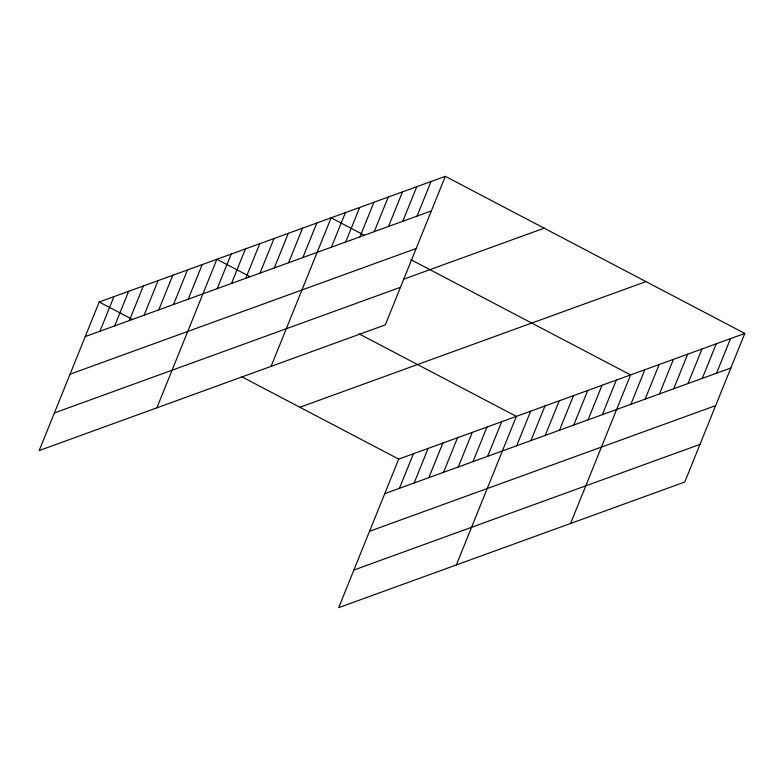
<?xml version="1.0" encoding="UTF-8"?>
<svg xmlns="http://www.w3.org/2000/svg" width="784" height="784" viewBox="0 0 784 784"><rect width="100%" height="100%" fill="white"/><g stroke="black" fill="none" stroke-linecap="round" stroke-linejoin="round"><path stroke-width="1.18" d="M445.322 176.341L99.215 301.997L39.2 450.555L385.297 324.899L445.322 176.341L744.8 333.445L684.785 482.003L338.678 607.659L398.703 459.101L744.8 333.445M99.97 331.22L113.925 296.656M114.68 325.879L128.635 291.315M129.38 320.538L143.345 285.974M144.089 315.197L158.054 280.633M158.799 309.856L172.764 275.302M173.509 304.515L187.474 269.961M188.219 299.174L202.184 264.62M156.878 407.827L216.894 259.279L249.841 276.556M217.207 288.649L231.172 254.094M231.486 283.475L245.451 248.91M245.764 278.291L259.72 243.726M260.033 273.106L273.998 238.542M274.312 267.922L288.277 233.358M288.59 262.738L302.555 228.173M302.869 257.554L316.834 222.989M271.088 366.363L331.103 217.815L364.05 235.092M331.416 247.185L345.381 212.631M345.695 242.001L359.66 207.446M359.974 236.817L373.939 202.262M374.252 231.633L388.217 197.078M388.531 226.458L402.486 191.894M402.8 221.274L416.765 186.71M417.078 216.09L431.043 181.525M399.448 488.324L413.413 453.76M414.158 482.983L428.123 448.419M428.868 477.642L442.823 443.078M443.577 472.301L457.533 437.737M458.287 466.96L472.242 432.405M472.987 461.619L486.952 427.064M487.697 456.278L501.662 421.723M456.357 564.931L516.372 416.382L359.209 333.935M516.685 445.753L530.65 411.198M530.964 440.569L544.929 406.014M545.243 435.394L559.208 400.83M559.521 430.21L573.476 395.646M573.79 425.026L587.755 390.461M588.069 419.842L602.034 385.277M602.347 414.658L616.312 380.093M570.566 523.467L630.591 374.919L410.806 259.622M630.904 404.289L644.86 369.734M645.173 399.105L659.138 364.55M659.452 393.921L673.417 359.366M673.73 388.737L687.695 354.182M688.009 383.562L701.974 348.998M702.288 378.378L716.243 343.813M716.556 373.194L730.521 338.629M85.26 336.561L431.357 210.906M70.06 374.174L416.157 248.518M403.574 279.222L544.145 228.183M54.4 412.933L400.497 287.277M299.87 407.259L645.967 281.603M384.738 493.665L730.835 368.01M369.538 531.278L715.635 405.622M353.878 570.037L699.975 444.381M99.215 301.997L132.163 319.284M241.531 376.653L398.703 459.101"/></g></svg>
